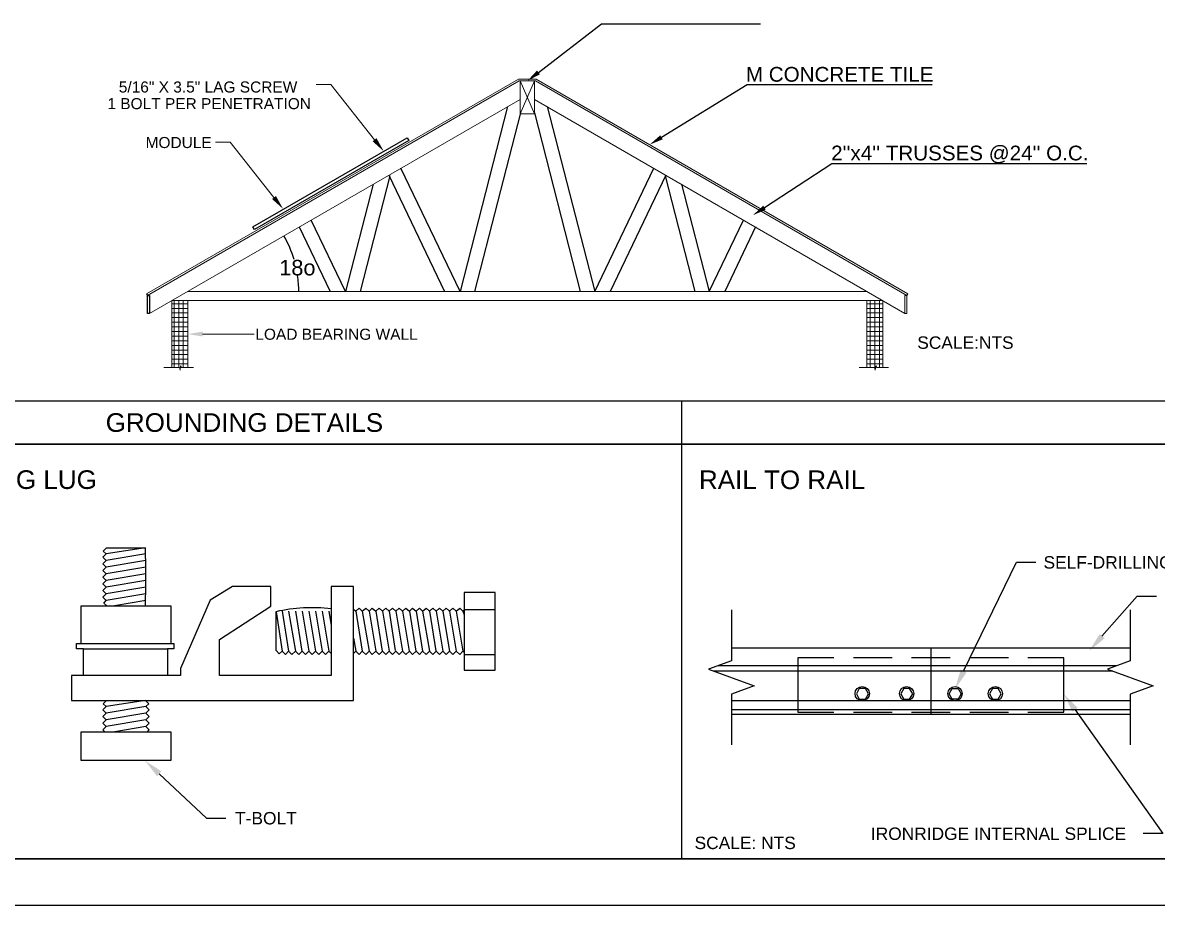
# Model space of a CAD drawing. Header units: millimetres. Extents: x -419 to 20046, y -14642 to 2638.
# Drawn here: x 2733 to 3464, y -10899 to -10330 of the extents above; entities that cross this region are included whole.
import ezdxf

# ---------------------------------------------------------------- set-up
doc = ezdxf.new("R2010")
doc.units = ezdxf.units.MM
for name, color, linetype in [('PDF6_0', 7, 'Continuous'), ('PDF6_PDF4_Geometry', 7, 'Continuous'), ('PDF6_PDF4_Solid Fills', 7, 'Continuous'), ('PDF6_PDF_Geometry', 7, 'Continuous'), ('PDF6_Text', 7, 'Continuous')]:
    doc.layers.add(name, color=color, linetype=linetype)
doc.styles.add('PDF Arial', font='arial.ttf')

msp = doc.modelspace()

# ---------------------------------------------------------------- linework, layer by layer
at = {"layer": 'PDF6_0', "lineweight": 25}
msp.add_lwpolyline([(2166.387, -9799.017), (2166.387, -10898.926), (3866.246, -10898.926), (3866.246, -9799.017)], close=True, dxfattribs=at)
for points in [[(3065.585, -10362.368), (3106.182, -10331.126), (3208.716, -10331.126)], [(3144.87, -10404.144), (3200.179, -10370.178), (3319.425, -10370.178)], [(3045.696, -10384.346), (3015.09, -10503.41), (2976.946, -10424.034)], [(3053.961, -10388.433), (3024.354, -10503.41)], [(3062.952, -10388.433), (3092.559, -10503.41)], [(3071.216, -10384.346), (3101.822, -10503.41), (3139.966, -10424.034)], [(3211.259, -10449.463), (3254.671, -10420.946), (3418.962, -10420.946)], [(2959.055, -10434.387), (2941.254, -10503.41), (2919.185, -10457.455)], [(2969.771, -10428.938), (2950.609, -10503.41)], [(2969.136, -10428.575), (3005.1, -10503.41)], [(3147.777, -10428.575), (3111.812, -10503.41)], [(3147.141, -10428.938), (3166.304, -10503.41)], [(3157.858, -10434.387), (3175.658, -10503.41), (3197.727, -10457.455)], [(2911.375, -10461.905), (2931.264, -10503.41)], [(3205.538, -10461.905), (3185.648, -10503.41)]]:
    msp.add_lwpolyline(points, dxfattribs=at)
at = {"layer": 'PDF6_0', "lineweight": 0}
for points in [[(2901.566, -10467.627), (2901.566, -10467.627), (2901.566, -10467.627)], [(2911.193, -10503.41), (2911.193, -10503.41), (2911.193, -10503.41)]]:
    msp.add_lwpolyline(points, close=True, dxfattribs=at)
at = {"layer": 'PDF6_0', "lineweight": 25}
for start, end in [(16.55641, 29.98718), (0.021975, 8.179282)]:
    msp.add_arc((2839.491, -10503.364), 71.611, start, end, dxfattribs=at)
at = {"layer": 'PDF6_0', "transparency": 33554559}
for points in [[(3066.494, -10363.548), (3058.411, -10367.817), (3064.677, -10361.096)], [(3145.688, -10405.416), (3137.242, -10408.867), (3144.053, -10402.873)], [(3212.077, -10450.735), (3203.721, -10454.367), (3210.442, -10448.192)]]:
    msp.add_solid(points, dxfattribs=at)
at = {"layer": 'PDF6_PDF4_Geometry', "lineweight": 25}
for points in [[(2206.347, -10869.047), (3572.81, -10869.047), (3572.81, -9828.988), (2206.347, -9828.988)], [(2206.347, -10869.047), (3572.81, -10869.047), (3572.81, -9828.988), (2206.347, -9828.988)], [(2813.654, -10505.953), (2814.925, -10505.953), (2814.925, -10517.668), (2813.654, -10517.668)], [(3572.81, -10573.885), (3572.81, -10601.857), (2206.347, -10601.857), (2206.347, -10573.885)], [(2764.611, -10750.891), (2764.611, -10766.966), (2946.34, -10766.966), (2946.34, -10693.585), (2931.991, -10693.585), (2931.991, -10750.891), (2859.971, -10750.891), (2859.971, -10727.642), (2893.029, -10706.299), (2893.029, -10693.585), (2868.327, -10693.585), (2853.977, -10702.303), (2834.996, -10746.26), (2834.996, -10750.891)], [(3037.704, -10697.399), (3017.724, -10697.399), (3017.724, -10747.44), (3037.704, -10747.44)], [(3272.38, -10759.338), (3270.473, -10762.698), (3272.38, -10766.058), (3276.286, -10766.058), (3278.193, -10762.698), (3276.286, -10759.338)], [(3300.988, -10759.338), (3299.081, -10762.698), (3300.988, -10766.058), (3304.803, -10766.058), (3306.801, -10762.698), (3304.803, -10759.338)], [(3336.044, -10759.338), (3337.952, -10762.698), (3336.044, -10766.058), (3332.23, -10766.058), (3330.232, -10762.698), (3332.23, -10759.338)], [(3358.113, -10759.338), (3356.206, -10762.698), (3358.113, -10766.058), (3361.928, -10766.058), (3363.835, -10762.698), (3361.928, -10759.338)], [(2770.878, -10805.655), (2770.878, -10787.128), (2828.73, -10787.128), (2828.73, -10805.655)]]:
    msp.add_lwpolyline(points, close=True, dxfattribs=at)
at = {"layer": 'PDF6_PDF4_Geometry', "lineweight": 0}
for points in [[(2813.018, -10504.954), (3052.78, -10366.636), (3064.042, -10366.636), (3303.713, -10504.954), (3303.077, -10505.953), (3063.769, -10367.817), (3053.052, -10367.817), (2813.654, -10505.953)], [(3053.779, -10389.069), (3063.133, -10367.817), (3063.133, -10389.069), (3053.779, -10389.069), (3053.779, -10367.817), (3063.133, -10389.069)], [(2959.963, -10405.688), (2931.718, -10370.178), (2922.273, -10370.178)], [(2814.925, -10517.668), (3053.779, -10379.714)], [(3063.133, -10379.805), (3301.806, -10517.668)], [(2895.118, -10442.924), (2866.873, -10407.323), (2857.428, -10407.323)], [(2839.628, -10503.41), (3277.194, -10503.41)], [(2829.274, -10552.452), (2829.274, -10509.313), (3287.456, -10509.313), (3287.456, -10552.452)], [(2829.274, -10511.402), (2839.628, -10511.402)], [(2829.274, -10514.399), (2839.628, -10514.399)], [(2830.728, -10552.452), (2830.728, -10509.313)], [(2833.725, -10552.452), (2833.725, -10509.313)], [(2836.631, -10552.452), (2836.631, -10509.313)], [(2839.628, -10552.452), (2839.628, -10509.313)], [(3277.194, -10509.313), (3277.194, -10552.452)], [(3277.194, -10511.402), (3287.456, -10511.402)], [(3277.194, -10514.399), (3287.456, -10514.399)], [(3279.464, -10552.452), (3279.464, -10509.313)], [(3282.461, -10553.451), (3282.461, -10509.313)], [(3285.458, -10552.452), (3285.458, -10509.313)], [(2829.274, -10517.305), (2839.628, -10517.305)], [(2829.274, -10520.302), (2839.628, -10520.302)], [(3277.194, -10517.305), (3287.456, -10517.305)], [(3277.194, -10520.302), (3287.456, -10520.302)], [(2829.274, -10523.299), (2839.628, -10523.299)], [(2829.274, -10526.205), (2839.628, -10526.205)], [(2829.274, -10529.202), (2839.628, -10529.202)], [(3277.194, -10523.299), (3287.456, -10523.299)], [(3277.194, -10526.205), (3287.456, -10526.205)], [(3277.194, -10529.202), (3287.456, -10529.202)], [(2829.274, -10532.199), (2839.628, -10532.199)], [(2829.274, -10535.196), (2839.628, -10535.196)], [(2849.164, -10530.928), (2872.868, -10530.928), (2882.404, -10530.928)], [(3277.194, -10532.199), (3287.456, -10532.199)], [(3277.194, -10535.196), (3287.456, -10535.196)], [(2829.274, -10538.193), (2839.628, -10538.193)], [(2829.274, -10541.19), (2839.628, -10541.19)], [(2829.274, -10544.097), (2839.628, -10544.097)], [(3277.194, -10538.193), (3287.456, -10538.193)], [(3277.194, -10541.19), (3287.456, -10541.19)], [(3277.194, -10544.097), (3287.456, -10544.097)], [(2829.274, -10547.094), (2839.628, -10547.094)], [(2829.274, -10550.091), (2839.628, -10550.091)], [(3277.194, -10547.094), (3287.456, -10547.094)], [(3277.194, -10550.091), (3287.456, -10550.091)], [(2834.269, -10552.997), (2834.814, -10552.997)], [(3282.37, -10552.997), (3282.734, -10552.997)]]:
    msp.add_lwpolyline(points, dxfattribs=at)
at = {"layer": 'PDF6_PDF4_Geometry', "color": 142, "lineweight": 25, "true_color": 0x0088b8}
msp.add_lwpolyline([(2881.586, -10461.724), (2981.033, -10404.417), (2982.032, -10406.142), (2882.676, -10463.54)], close=True, dxfattribs=at)
at = {"layer": 'PDF6_PDF4_Geometry', "lineweight": 25}
for points in [[(2813.018, -10504.954), (2813.654, -10505.953)], [(3157.948, -10868.956), (3157.948, -10573.885)], [(2206.347, -10601.857), (3572.81, -10601.857)], [(2787.316, -10706.027), (2785.409, -10704.21), (2786.953, -10702.576), (2784.773, -10700.396), (2786.953, -10698.307), (2784.773, -10696.218), (2786.953, -10694.039), (2784.773, -10691.859), (2786.953, -10689.679), (2784.773, -10687.5), (2786.953, -10685.32), (2784.773, -10683.14), (2786.953, -10681.052), (2784.773, -10678.963), (2786.953, -10676.783), (2784.773, -10674.603), (2786.953, -10672.424), (2785.136, -10670.698), (2787.225, -10668.609), (2812.291, -10668.609), (2786.953, -10672.424)], [(2812.564, -10672.424), (2786.953, -10676.692)], [(2812.564, -10676.783), (2786.953, -10681.052)], [(2812.564, -10681.052), (2786.953, -10685.32)], [(3339.496, -10748.076), (3373.644, -10677.873), (3386.086, -10677.873)], [(2812.564, -10685.32), (2786.953, -10689.679)], [(2812.564, -10689.679), (2786.953, -10693.948)], [(2812.564, -10694.039), (2786.953, -10698.307)], [(2812.564, -10698.307), (2786.953, -10702.576)], [(2812.564, -10702.576), (2792.402, -10706.027)], [(3428.771, -10725.553), (3451.385, -10699.851), (3463.918, -10699.851)], [(2770.878, -10730.185), (2770.878, -10706.027), (2799.758, -10706.027)], [(2773.602, -10706.027), (2799.758, -10706.027), (2828.73, -10706.027), (2828.73, -10730.185)], [(2931.991, -10736.724), (2930.538, -10735.18), (2928.358, -10737.359), (2926.178, -10735.18), (2923.999, -10737.359), (2921.819, -10735.18), (2919.73, -10737.359), (2917.641, -10735.18), (2915.462, -10737.359), (2913.282, -10735.18), (2911.102, -10737.359), (2908.923, -10735.18), (2906.743, -10737.359), (2904.563, -10735.18), (2902.475, -10737.359), (2900.386, -10735.18), (2898.478, -10736.996), (2896.48, -10734.816), (2896.48, -10709.841), (2900.386, -10735.18)], [(2900.386, -10709.478), (2904.563, -10735.271)], [(2904.563, -10709.478), (2908.923, -10735.18)], [(2908.923, -10709.478), (2913.191, -10735.271)], [(2913.282, -10709.478), (2917.641, -10735.18)], [(2917.641, -10709.478), (2921.819, -10735.271)], [(2921.819, -10709.478), (2926.178, -10735.18)], [(2926.178, -10709.478), (2930.538, -10735.18)], [(2930.538, -10709.478), (2931.991, -10718.56)], [(2946.34, -10708.206), (2947.793, -10709.478), (2949.973, -10707.389), (2952.062, -10709.478), (2954.241, -10707.389), (2956.421, -10709.478), (2958.51, -10707.389), (2960.69, -10709.478), (2962.869, -10707.389), (2965.049, -10709.478), (2967.228, -10707.389), (2969.317, -10709.478), (2971.497, -10707.389), (2973.677, -10709.478), (2975.856, -10707.389), (2978.036, -10709.478), (2980.216, -10707.389), (2982.395, -10709.478), (2984.484, -10707.389), (2986.664, -10709.478), (2988.843, -10707.389), (2990.932, -10709.478), (2993.112, -10707.389), (2995.292, -10709.478), (2997.471, -10707.389), (2999.651, -10709.478), (3001.74, -10707.389), (3003.919, -10709.478), (3006.099, -10707.389), (3008.279, -10709.478), (3010.458, -10707.389), (3012.638, -10709.478), (3014.818, -10707.389), (3016.906, -10709.478), (3017.724, -10708.661)], [(2947.793, -10709.478), (2952.062, -10735.271)], [(2952.062, -10709.478), (2956.421, -10735.18)], [(2956.421, -10709.478), (2960.69, -10735.18)], [(2960.69, -10709.478), (2964.958, -10735.271)], [(2965.049, -10709.478), (2969.317, -10735.271)], [(2969.317, -10709.478), (2973.223, -10734.816)], [(2973.677, -10709.478), (2978.036, -10735.271)], [(2978.036, -10709.478), (2982.304, -10735.18)], [(2982.395, -10709.478), (2986.573, -10735.18)], [(2986.664, -10709.478), (2990.932, -10735.271)], [(2990.932, -10709.478), (2995.292, -10735.18)], [(2995.292, -10709.478), (2999.378, -10734.907)], [(2999.651, -10709.478), (3003.919, -10735.271)], [(3003.919, -10709.478), (3008.279, -10735.361)], [(3008.279, -10709.478), (3012.638, -10735.271)], [(3012.638, -10709.478), (3016.816, -10735.18)], [(3016.906, -10709.478), (3017.724, -10711.748)], [(3017.724, -10708.297), (3037.704, -10708.297)], [(3189.917, -10708.661), (3189.917, -10741.446), (3175.204, -10746.805), (3204.629, -10757.43), (3189.917, -10762.88), (3189.917, -10795.484)], [(3447.025, -10708.661), (3447.025, -10741.446), (3432.403, -10746.805), (3461.829, -10757.43), (3447.025, -10762.88), (3447.025, -10795.484)], [(2946.34, -10726.915), (2947.793, -10735.18)], [(2772.331, -10733.636), (2767.972, -10733.636), (2767.972, -10730.185), (2830.637, -10730.185), (2830.637, -10733.636), (2826.55, -10733.636)], [(2772.331, -10750.891), (2772.331, -10733.636), (2826.55, -10733.636), (2826.55, -10750.891)], [(3447.025, -10733.182), (3189.917, -10733.182)], [(3318.426, -10733.182), (3318.426, -10776.048)], [(3017.724, -10735.997), (3016.906, -10735.271), (3014.818, -10737.45), (3012.638, -10735.271), (3010.458, -10737.45), (3008.279, -10735.271), (3006.099, -10737.45), (3003.919, -10735.271), (3001.74, -10737.45), (2999.651, -10735.271), (2997.471, -10737.45), (2995.292, -10735.271), (2993.112, -10737.45), (2990.932, -10735.271), (2988.843, -10737.45), (2986.664, -10735.271), (2984.484, -10737.45), (2982.395, -10735.271), (2980.216, -10737.45), (2978.036, -10735.271), (2975.856, -10737.45), (2973.677, -10735.271), (2973.677, -10735.18), (2971.497, -10737.359), (2969.317, -10735.18), (2967.228, -10737.359), (2965.049, -10735.18), (2962.869, -10737.359), (2960.69, -10735.18), (2958.51, -10737.359), (2956.421, -10735.18), (2954.241, -10737.359), (2952.062, -10735.18), (2949.973, -10737.359), (2947.793, -10735.18), (2946.34, -10736.633)], [(3017.724, -10737.359), (3037.704, -10737.359)], [(3256.033, -10739.539), (3232.783, -10739.539), (3232.783, -10774.504), (3256.033, -10774.504)], [(3293.541, -10739.539), (3268.566, -10739.539)], [(3330.959, -10739.539), (3306.074, -10739.539)], [(3368.467, -10739.539), (3343.492, -10739.539)], [(3381, -10774.504), (3404.25, -10774.504), (3404.25, -10739.539), (3381, -10739.539)], [(3435.764, -10747.985), (3178.655, -10747.985)], [(3438.307, -10744.625), (3181.107, -10744.625)], [(3318.426, -10750.074), (3318.426, -10775.322)], [(2786.045, -10787.128), (2784.773, -10785.857), (2786.953, -10783.768), (2784.773, -10781.588), (2786.953, -10779.409), (2784.773, -10777.229), (2786.953, -10775.14), (2784.773, -10772.96), (2786.953, -10770.781), (2785.136, -10769.055), (2787.225, -10766.966), (2812.291, -10766.966), (2786.953, -10770.781)], [(2812.564, -10770.781), (2786.953, -10775.049)], [(2813.563, -10787.128), (2814.743, -10785.857), (2812.564, -10783.768), (2814.743, -10781.588), (2812.564, -10779.409), (2814.743, -10777.229), (2812.564, -10775.14), (2814.743, -10772.96), (2812.564, -10770.781), (2814.471, -10769.055), (2812.291, -10766.966)], [(3447.025, -10767.239), (3189.917, -10767.239)], [(2812.564, -10775.14), (2786.953, -10779.409)], [(3447.025, -10772.96), (3189.917, -10772.96)], [(3447.025, -10776.048), (3189.917, -10776.048)], [(3268.566, -10774.504), (3293.541, -10774.504)], [(3306.074, -10774.504), (3330.959, -10774.504)], [(3343.492, -10774.504), (3368.467, -10774.504)], [(3411.424, -10772.96), (3467.914, -10852.7), (3455.381, -10852.7)], [(2812.564, -10779.409), (2786.953, -10783.677)], [(2812.564, -10783.768), (2792.674, -10787.128)], [(2821.192, -10814.283), (2851.616, -10842.709), (2864.058, -10842.709)]]:
    msp.add_lwpolyline(points, dxfattribs=at)
at = {"layer": 'PDF6_PDF4_Geometry', "lineweight": 0}
for points in [[(3301.806, -10505.953), (3303.077, -10505.953), (3303.077, -10517.668), (3301.806, -10517.668)], [(2843.17, -10552.452), (2835.632, -10552.452), (2834.996, -10551.362), (2834.633, -10554.087), (2834.179, -10552.452), (2824.189, -10552.452), (2834.179, -10552.452), (2834.633, -10554.087), (2834.996, -10551.362), (2835.632, -10552.452)], [(3291.089, -10552.452), (3283.642, -10552.452), (3282.915, -10551.362), (3282.643, -10554.087), (3282.189, -10552.452), (3272.199, -10552.452), (3282.189, -10552.452), (3282.643, -10554.087), (3282.915, -10551.362), (3283.642, -10552.452)]]:
    msp.add_lwpolyline(points, close=True, dxfattribs=at)
at = {"layer": 'PDF6_PDF4_Geometry', "lineweight": 25}
for centre in [(3274.242, -10762.562), (3302.85, -10762.562), (3334.092, -10762.562), (3360.066, -10762.562)]:
    msp.add_circle(centre, 4.586, dxfattribs=at)
for centre, radius, start, end in [((2180.327, -10687.318), 632.241, 358.304306, 1.695694), ((2919.503, -10811.876), 104.669, 83.150042, 102.749635)]:
    msp.add_arc(centre, radius, start, end, dxfattribs=at)
at = {"layer": 'PDF6_PDF4_Solid Fills', "transparency": 33554559}
for points in [[(2961.234, -10404.689), (2965.866, -10413.136), (2958.691, -10406.687)], [(2896.39, -10441.925), (2901.021, -10450.281), (2893.938, -10443.923)], [(2849.164, -10532.472), (2839.628, -10530.928), (2849.164, -10529.293)], [(3430.405, -10726.915), (3420.597, -10734.998), (3427.227, -10724.191)], [(3341.494, -10748.984), (3334.137, -10759.338), (3337.679, -10747.168)], [(3409.699, -10774.141), (3404.25, -10762.789), (3413.15, -10771.78)], [(2819.738, -10815.736), (2812.019, -10805.655), (2822.554, -10812.648)]]:
    msp.add_solid(points, dxfattribs=at)
at = {"layer": 'PDF6_PDF_Geometry', "lineweight": 25}
msp.add_lwpolyline([(3826.285, -9828.988), (3826.285, -10868.956), (2206.347, -10868.956), (2206.347, -9828.988), (3826.285, -9828.988), (3826.285, -10868.956), (3572.81, -10868.956), (3572.81, -10836.17), (3826.285, -10836.17), (3572.81, -10836.17), (3572.81, -10803.203), (3826.285, -10803.203)], dxfattribs=at)

# ---------------------------------------------------------------- texts
at = {"layer": 'PDF6_Text', "attachment_point": 7, "style": 'PDF Arial'}
for s, insert, char_height in [('M CONCRETE TILE', (3199.271, -10368.433), 9.49966), ('5/16" X 3.5" LAG SCREW', (2795.126, -10375.391), 7.13206), ('1 BOLT PER PENETRATION', (2787.77, -10386.102), 7.13206), ('MODULE', (2812.382, -10411.168), 7.1321), ("2''x4'' TRUSSES @24'' O.C.", (3254.217, -10420.923), 9.49966), ('18o', (2898.569, -10493.227), 9.9997), ('LOAD BEARING WALL', (2883.13, -10534.682), 7.13206), ('SCALE:NTS', (3309.707, -10540.509), 7.9998), ('GROUNDING DETAILS', (2786.68, -10594.07), 11.99963), ('GROUNDING LUG', (2637.556, -10630.852), 11.99963), ('RAIL TO RAIL', (3169.028, -10630.942), 11.99963), ('SELF-DRILLING SCREW', (3391.081, -10682.096), 7.99975), ('T-BOLT', (2870.052, -10846.933), 7.9998), ('IRONRIDGE INTERNAL SPLICE', (3279.827, -10856.923), 7.99975), ('SCALE: NTS', (3166.213, -10862.826), 7.9998)]:
    msp.add_mtext(s, dxfattribs=dict(at, insert=insert, char_height=char_height))

doc.saveas('drawing.dxf')
